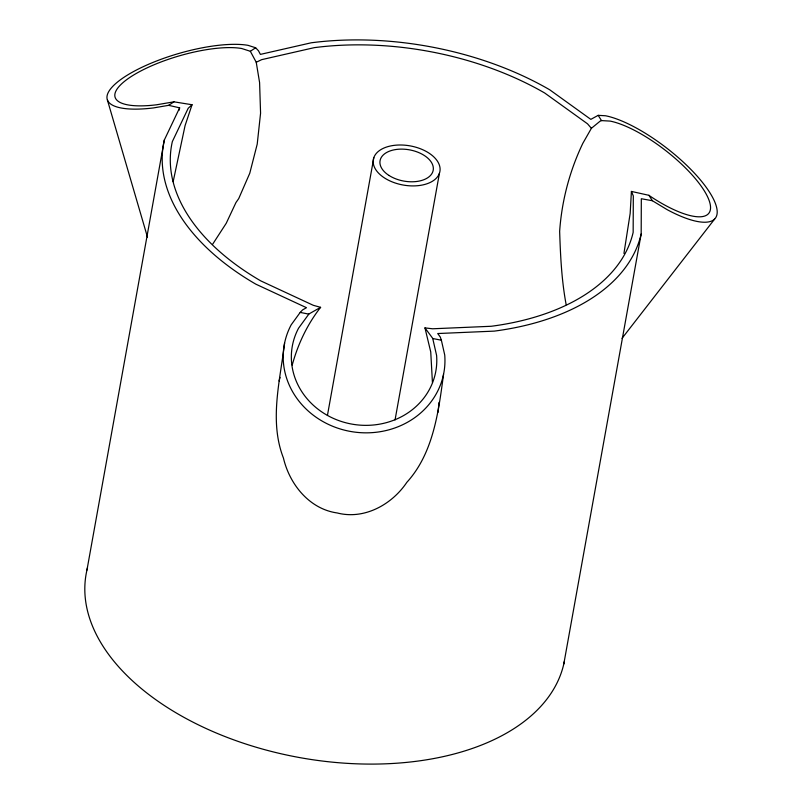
<?xml version="1.0" encoding="UTF-8"?>
<svg xmlns="http://www.w3.org/2000/svg" width="804" height="804" viewBox="0 0 804 804"><rect width="100%" height="100%" fill="white"/><g stroke="black" fill="none" stroke-linecap="round" stroke-linejoin="round"><path stroke-width="1.21" d="M563.795 663.993L641.18 233.914L641.321 198.739L652.386 200.729L667.219 209.693A81.023 25.658 37.8 0 0 708.967 191.312A81.023 25.658 37.8 0 0 605.553 115.766L598.176 115.344L590.829 119.374L549.655 89.746A243.069 142.871 10.2 0 0 311.228 42.793L260.395 54.391L258.476 50.763L255.642 47.778L248.034 45.336A81.023 24.07 -16.3 0 0 124.208 77.144A81.023 24.07 -16.3 0 0 153.433 107.927L168.659 105.334L173.955 101.827L192.045 104.741L185.071 125.625L173.161 181.654M566.167 304.706C561.604 280.475 560.468 255.893 559.644 231.311C561.775 200.799 569.624 170.95 582.82 143.353L591.392 128.308L599.945 121.303L601.513 120.6L610.166 121.102A72.852 23.065 37.8 0 1 706.455 194.558A72.852 23.065 37.8 0 1 650.245 196.256L648.949 195.312L631.421 191.432L630.165 213.412L623.944 253.411M284.596 343.037C280.073 380.835 269.069 421.085 283.43 458.029C289.571 484.269 309.319 509.032 337.208 512.962C364.272 519.967 391.89 504.6 406.844 482.33C433.356 453.205 438.512 411.849 443.547 374.332M438.049 412.301L439.034 402.352M86.943 570.086L164.328 140.007L179.634 107.836L168.659 105.334M327.429 415.467L373.82 157.664M395.045 419.949L439.436 173.252A33.818 19.879 10.2 0 0 395.95 145.172A33.818 19.879 10.2 0 0 384.493 177.945A33.818 19.879 10.2 0 0 439.436 173.252M179.071 110.248L179.634 107.836M279.099 381.006L280.053 377.388M292.224 365.046C297.872 344.273 307.289 324.364 320.605 307.339L313.279 305.299L260.797 280.897A234.889 138.067 10.2 0 1 172.347 141.584L188.196 108.279L192.045 104.741M212.738 244.104L226.236 223.271L235.964 202.538L238.718 198.598L249.773 173.232L257.22 144.107L260.576 113.183L259.591 82.591L256.235 62.26L250.335 51.285L241.672 48.501A72.852 21.638 -16.3 0 0 130.338 77.104A72.852 21.638 -16.3 0 0 156.619 104.781L173.955 101.827M164.328 140.007A243.069 142.871 10.2 0 0 255.853 284.174L306.485 307.701L302.616 309.892L300.204 312.414L291.199 324.806A81.023 74.008 8.2 0 0 349.036 431.175A81.023 74.008 8.2 0 0 444.733 355.046L441.376 340.213L440.27 337.007L437.708 333.539L494.279 331.117A243.069 142.871 10.2 0 0 641.18 233.914M320.605 307.339L308.937 313.972L298.545 328.223A72.852 66.541 8.2 0 0 350.554 423.859A72.852 66.541 8.2 0 0 436.592 355.408L432.703 338.343L424.954 327.891L432.552 328.786L491.204 326.273A234.889 138.067 10.2 0 0 633.16 232.336L633.311 195.935L631.421 191.432M622.015 338.363L714.655 219.04M250.335 51.285L255.642 47.778M256.235 62.26L261.682 59.647L314.304 47.647A234.889 138.067 10.2 0 1 544.72 93.023L587.523 123.816L591.392 128.308M300.204 312.414L308.806 314.113M432.773 338.524L441.376 340.213M598.176 115.344L601.513 120.6M648.949 195.312L652.386 200.729M107.384 99.937L147.474 237.13M424.954 327.891L430.743 351.921L432.431 382.503M564.318 661.571A243.069 142.871 10.2 0 1 293.47 756.413A243.069 142.871 10.2 0 1 87.515 567.765M388.945 175.423A27.004 15.879 10.2 0 0 432.823 171.674A27.004 15.879 10.2 0 0 398.101 149.263A27.004 15.879 10.2 0 0 388.945 175.423"/></g></svg>
